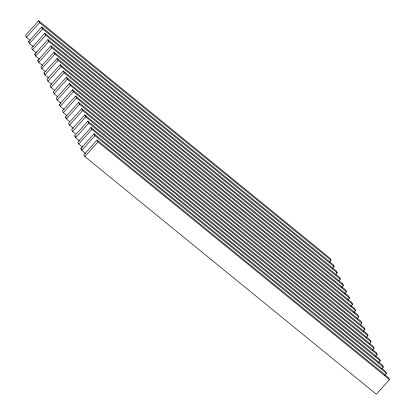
<?xml version="1.0" encoding="UTF-8"?>
<svg xmlns="http://www.w3.org/2000/svg" width="415" height="415" viewBox="0 0 415 415"><rect width="100%" height="100%" fill="white"/><g stroke="black" fill="none" stroke-linecap="round" stroke-linejoin="round"><path stroke-width="0.62" d="M329.365 262.202L331.066 260.314L330.143 258.431L38.647 20.75L25.491 35.389L26.415 37.272L30.212 40.364M26.415 37.272L39.57 22.633L38.647 20.75M33.288 46.646L29.491 43.549L28.568 41.666L41.723 27.027L333.219 264.713L334.142 266.596L332.441 268.484M29.491 43.549L42.646 28.91L41.723 27.027M335.943 274.289L337.213 272.873L336.295 270.99L44.799 33.309L31.644 47.943L32.567 49.826L36.364 52.923M32.567 49.826L45.723 35.192L44.799 33.309M39.441 59.2L35.643 56.108L34.72 54.225L47.875 39.586L339.371 277.267L340.29 279.155L339.019 280.571M35.643 56.108L48.799 41.469L47.875 39.586M42.517 65.482L38.72 62.385L37.796 60.502L50.952 45.863L342.442 283.549L343.366 285.432L341.67 287.32M38.72 62.385L51.875 47.751L50.952 45.863M344.746 293.597L346.442 291.709L345.519 289.826L54.028 52.145L40.872 66.779L41.796 68.667L45.593 71.759M41.796 68.667L54.951 54.028L54.028 52.145M48.669 78.036L44.872 74.944L43.949 73.061L57.104 58.422L348.595 296.108L349.518 297.991L347.822 299.879M44.872 74.944L58.022 60.305L57.104 58.422M350.898 306.156L352.594 304.268L351.671 302.385L60.18 64.704L47.025 79.338L47.948 81.221L51.745 84.318M47.948 81.221L61.098 66.587L60.18 64.704M353.974 312.433L355.671 310.545L354.747 308.661L63.251 70.981L50.101 85.62L51.024 87.503L54.816 90.594M51.024 87.503L64.175 72.864L63.251 70.981M357.05 318.715L358.747 316.827L357.823 314.944L66.327 77.257L53.177 91.897L54.1 93.78L57.893 96.877M54.1 93.78L67.251 79.141L66.327 77.257M360.552 324.52L361.823 323.103L360.9 321.22L69.404 83.54L56.253 98.173L57.177 100.056L60.969 103.153M57.177 100.056L70.327 85.423L69.404 83.54M64.045 109.43L60.253 106.339L59.329 104.456L72.48 89.816L363.976 327.497L364.899 329.38L363.203 331.274M60.253 106.339L73.403 91.699L72.48 89.816M366.279 337.551L367.975 335.662L367.052 333.779L75.556 96.093L62.406 110.732L63.329 112.615L67.121 115.712M63.329 112.615L76.479 97.982L75.556 96.093M69.44 121.372L66.405 118.892L65.482 117.009L78.632 102.375L370.128 340.056L371.052 341.939L369.355 343.827M66.405 118.892L79.556 104.258L78.632 102.375M372.431 350.11L374.128 348.221L373.204 346.333L81.708 108.652L68.558 123.291L69.481 125.174L73.273 128.266M69.481 125.174L82.632 110.535L81.708 108.652M375.508 356.386L377.204 354.498L376.281 352.615L84.785 114.934L71.634 129.568L72.558 131.451L75.592 133.926M72.558 131.451L85.708 116.817L84.785 114.934M79.426 140.825L75.629 137.733L74.71 135.845L87.861 121.211L379.357 358.892L380.28 360.775L378.584 362.663M75.629 137.733L88.784 123.094L87.861 121.211M381.66 368.945L383.356 367.057L382.433 365.174L90.937 127.488L77.787 142.127L78.705 144.01L82.502 147.107M78.705 144.01L91.86 129.371L90.937 127.488M85.578 153.384L81.781 150.287L80.858 148.404L94.013 133.77L385.509 371.451L386.432 373.334L384.736 375.222M81.781 150.287L94.936 135.653L94.013 133.77M97.089 140.047L83.934 154.686L84.857 156.569L376.353 394.25L389.509 379.611L388.585 377.728L97.089 140.047L98.013 141.93L389.509 379.611M84.857 156.569L98.013 141.93M39.57 22.633L331.066 260.314M42.646 28.91L334.142 266.596M45.723 35.192L337.213 272.873M48.799 41.469L340.29 279.155M51.875 47.751L343.366 285.432M54.951 54.028L346.442 291.709M58.022 60.305L349.518 297.991M61.098 66.587L352.594 304.268M28.568 41.666L29.33 42.283M64.175 72.864L355.671 310.545M67.251 79.141L358.747 316.827M34.72 54.225L35.477 54.842M70.327 85.423L361.823 323.103M37.796 60.502L38.553 61.119M73.403 91.699L364.899 329.38M76.479 97.982L367.975 335.662M43.949 73.061L44.706 73.678M79.556 104.258L371.052 341.939M82.632 110.535L374.128 348.221M85.708 116.817L377.204 354.498M88.784 123.094L380.28 360.775M91.86 129.371L383.356 367.057M59.329 104.456L60.087 105.073M94.936 135.653L386.432 373.334M65.482 117.009L66.239 117.632M74.71 135.845L75.468 136.468M80.858 148.404L81.62 149.026"/></g></svg>
